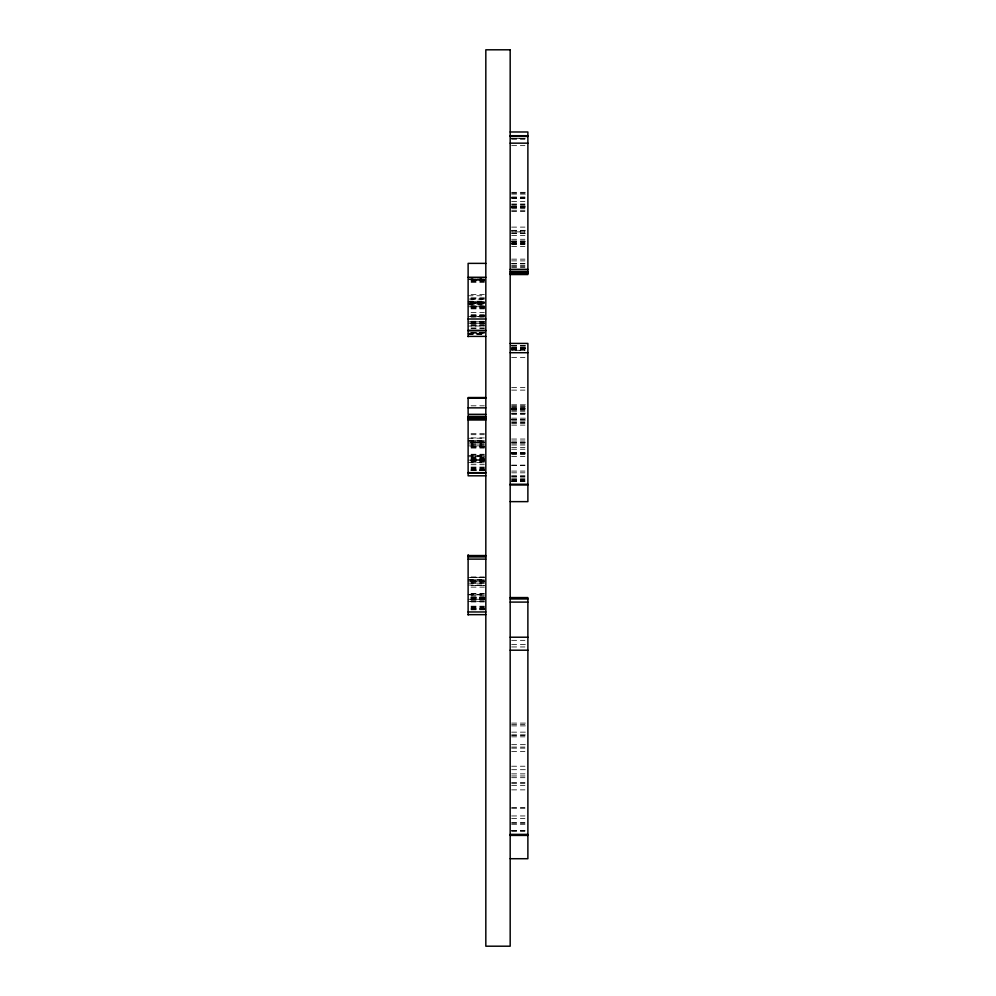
<?xml version="1.0" encoding="UTF-8"?>
<svg xmlns="http://www.w3.org/2000/svg" width="996" height="996" viewBox="0 0 996 996"><rect width="100%" height="100%" fill="white"/><g stroke="black" fill="none" stroke-linecap="round" stroke-linejoin="round"><path stroke-width="0.75" stroke-dasharray="4.98 3.74" d="M511.645 138.693L524.929 138.693M511.645 139.191L524.929 139.191M511.645 145.64L524.929 145.64M511.645 192.34L527.88 192.34M511.645 193.149L524.929 193.149M511.645 194.083L527.88 194.083M511.645 197.096L524.929 197.059M511.645 197.308L524.929 197.308M511.645 198.055L524.929 198.055M511.645 198.304L524.929 198.304M511.645 201.528L524.929 201.528M511.645 204.018L524.929 204.018M511.645 204.753L524.929 204.753M511.645 205.998L524.929 205.998M511.645 206.247L527.88 206.247M511.645 206.745L524.929 206.745M511.645 207.243L524.929 207.243M511.645 207.554L524.929 207.554M511.645 207.741L524.929 207.741M511.645 208.762L524.929 208.762M511.645 210.716L524.929 210.716M511.645 211.463L524.929 211.463M511.645 227.113L524.929 227.113M511.645 230.337L527.88 230.337M511.645 230.586L524.929 230.586M511.645 233.076L524.929 233.076M511.645 233.325L527.88 233.325M511.645 235.554L524.929 235.554M511.645 239.277L524.929 239.277M511.645 241.02L524.929 241.02M511.645 241.269L524.929 241.269M511.645 241.767L527.88 241.767M511.645 242.514L524.929 242.514M511.645 243.261L524.929 243.261M511.645 243.51L524.929 243.51M511.645 244.008L524.929 244.008M511.645 244.257L524.929 244.257M511.645 246.485L524.929 246.485M511.645 259.147L524.929 259.147M511.645 260.89L524.929 260.89M511.645 263.38L524.929 263.38M511.645 263.865L524.929 263.865M511.645 265.359L524.929 265.359M511.645 266.355L524.929 266.355M511.645 267.476L524.929 267.476M471.071 278.942L484.355 278.942M468.12 278.967L484.355 278.967M468.12 279.328L484.355 279.241M471.071 279.415L484.355 279.415M471.071 279.664L484.355 279.664M471.071 279.963L484.355 279.963M471.071 280.86L484.355 281.009M471.071 281.544L484.355 281.544M471.071 282.54L484.355 282.54M471.071 294.567L484.355 294.567M468.12 295.762L484.355 295.762M471.071 297.792L484.355 297.792M471.071 298.788L484.355 298.788M468.12 301.215L484.355 301.215M471.071 301.539L484.355 301.539M468.12 301.913L484.355 301.913M468.12 302.909L484.355 302.909M471.071 303.12L484.355 303.108M468.12 303.307L484.355 303.307M471.071 303.606L484.355 303.606M468.12 304.701L484.355 304.801L468.12 304.901M471.071 305.884L484.355 305.884M471.071 306.681L484.355 306.681L468.12 306.78M471.071 306.98L484.355 306.98M471.071 307.179L484.355 307.179M471.071 307.789L484.355 307.789M471.071 308.573L484.355 308.573M471.071 308.872L484.355 308.872M471.071 312.383L484.355 312.383M471.071 314.935L484.355 314.935M471.071 315.134L484.355 315.134M471.071 315.732L484.355 315.732M471.071 315.919L484.355 315.919M471.071 316.417L484.355 316.417M468.12 316.516L484.355 316.703L471.071 316.728M471.071 317.064L484.355 317.014M471.071 321.285L484.355 321.285M471.071 321.683L484.355 321.584M468.12 321.882L484.355 321.733M471.071 322.679L484.355 322.679M471.071 322.878L484.355 322.878M468.12 323.277L484.355 323.277M471.071 323.376L484.355 323.376M471.071 323.675L484.355 323.675M471.071 324.323L484.355 324.323M471.071 325.568L484.355 325.568M471.071 325.953L484.355 325.953L468.12 326.053M471.071 327.945L484.355 327.945M471.071 328.643L484.355 328.643M471.071 332.415L484.355 332.415M471.071 332.564L484.355 332.639M471.071 332.813L484.355 332.863M471.071 333.013L484.355 333.112M468.12 333.212L484.355 333.212M468.12 333.411L484.355 333.411M468.12 333.71L484.355 333.71M468.12 333.809L484.355 333.809M468.12 334.108L484.355 334.108M468.12 334.307L484.355 334.208M511.645 345.525L524.929 345.525M511.645 345.649L527.88 345.649M511.645 346.147L527.88 346.147M511.645 347.641L527.88 347.641M511.645 347.89L527.88 347.89M511.645 348.202L524.929 348.202M511.645 348.388L527.88 348.388M511.645 348.575L527.88 348.637M511.645 349.135L524.929 349.135M511.645 349.322L524.929 349.322M511.645 349.633L524.929 349.633M511.645 357.576L524.929 357.576M511.645 387.631L524.929 387.631M511.645 390.121L524.929 390.121M511.645 404.774L527.88 404.774M471.071 405.808L484.355 405.808M511.645 405.82L524.929 405.82M511.645 406.754L527.88 406.754M511.645 407.563L524.929 407.563M511.645 408.372L524.929 408.372M511.645 408.497L527.88 408.497M511.645 408.995L524.929 408.995M511.645 409.244L524.929 409.244M511.645 409.493L524.929 409.493M511.645 410.228L524.929 410.228M511.645 411.224L524.929 411.224M511.645 413.216L527.88 413.216M511.645 413.465L524.929 413.465M511.645 414.585L524.929 414.585M511.645 418.183L527.88 418.183M511.645 419.49L524.929 419.49M511.645 419.677L524.929 419.677M511.645 420.163L527.88 420.163M511.645 421.906L524.929 421.906M511.645 422.653L524.929 422.653M511.645 423.4L524.929 423.4M511.645 425.13L524.929 425.13M471.071 433.696L484.355 433.696M471.071 434.692L484.355 434.692M471.071 437.916L484.355 437.916M468.12 438.265L484.355 438.165M511.645 439.049L524.929 439.049M468.12 440.357L484.355 440.357M471.071 440.68L484.355 440.68M468.12 441.041L484.355 441.041M511.645 441.029L524.929 441.029M471.071 441.738L484.355 441.664M468.12 442.037L484.355 441.987M471.071 442.249L484.355 442.236L471.071 442.436M511.645 442.274L527.88 442.274M471.071 442.635L484.355 442.635M511.645 442.523L524.929 442.523M471.071 442.734L484.355 442.734M471.071 443.133L484.355 443.133M511.645 443.768L524.929 443.768M468.12 443.93L484.355 444.029M471.071 444.477L484.355 444.477M511.645 445.013L524.929 445.013M471.071 445.324L484.355 445.324M468.12 445.909L484.355 445.822M471.071 446.345L484.355 446.345M471.071 446.507L484.355 446.432M471.071 446.918L484.355 446.918M511.645 447.615L524.929 447.49M471.071 447.702L484.355 447.702M471.071 448.001L484.355 448.001M511.645 449.233L524.929 449.233M511.645 452.458L524.929 452.458M511.645 452.707L524.929 452.707M511.645 452.956L524.929 452.956M511.645 453.205L524.929 453.205M511.645 453.703L527.88 453.703M471.071 454.263L484.355 454.263M511.645 454.45L524.929 454.45M471.071 454.96L484.355 455.06M468.12 455.558L484.355 455.658M511.645 456.429L524.929 456.429M468.12 456.741L484.355 456.641M471.071 457.687L484.355 457.637M471.071 458.135L484.355 458.135M471.071 458.334L484.355 458.334M471.071 459.131L484.355 459.131M471.071 459.53L484.355 459.505M484.355 459.729L471.071 459.828L484.355 459.928M468.12 460.127L484.355 460.127M471.071 460.426L484.355 460.426M471.071 460.725L484.355 460.725M471.071 460.862L484.355 460.862M471.071 461.111L484.355 461.111M471.071 461.21L484.355 461.21M468.12 462.405L484.355 462.505M471.071 462.804L484.355 462.804M471.071 464.696L484.355 464.696M511.645 465.12L524.929 465.12M511.645 465.618L524.929 465.618M471.071 467.074L484.355 467.074M471.071 467.771L484.355 467.771M471.071 468.767L484.355 468.767M471.071 468.967L484.355 468.967M471.071 469.564L484.355 469.465M471.071 469.863L484.355 469.963M471.071 470.162L484.355 470.162M471.071 470.461L484.355 470.461M471.071 470.56L484.355 470.56M511.645 471.083L524.929 471.083M511.645 472.826L524.929 472.826M511.645 475.802L524.929 475.802M511.645 476.3L524.929 476.3M511.645 477.047L524.929 477.047M511.645 478.79L524.929 478.79M511.645 479.773L524.929 479.773M511.645 480.022L524.929 480.022M511.645 480.744L524.929 480.744M511.645 481.392L524.929 481.392M511.645 481.641L524.929 481.516M471.071 577.045L484.355 577.045M471.071 577.294L484.355 577.294L468.12 577.394M468.12 579.485L484.355 579.485M471.071 579.809L484.355 579.809M468.12 580.182L484.355 580.182M471.071 580.805L484.355 580.805M471.071 580.867L484.355 580.867M468.12 581.166L484.355 581.166M471.071 581.465L484.355 581.465M471.071 581.564L484.355 581.564M471.071 581.863L484.355 581.863M471.071 582.262L484.355 582.262M468.12 583.158L484.355 583.158M471.071 583.606L484.355 583.606M468.12 585.05L484.355 585.05M471.071 587.13L484.355 587.13M471.071 593.392L484.355 593.392M471.071 594.089L484.355 594.089M468.12 594.687L484.355 594.687M468.12 594.786L484.355 594.786M471.071 595.284L484.355 595.284M471.071 596.766L484.355 596.803M471.071 597.463L484.355 597.264M471.071 597.55L484.355 597.55M471.071 597.737L484.355 597.737M471.071 597.961L484.355 597.961M471.071 598.26L484.355 598.26M471.071 598.658L484.355 598.633M471.071 598.957L484.355 599.057M468.12 599.256L484.355 599.256M471.071 599.555L484.355 599.555M471.071 599.853L484.355 599.853M471.071 600.152L484.355 600.003M468.12 601.534L484.355 601.534M471.071 601.634L484.355 601.634M471.071 601.933L484.355 601.933M471.071 606.203L484.355 606.203M471.071 606.9L484.355 606.9M471.071 607.896L484.355 607.896M471.071 608.095L484.355 608.095M471.071 608.593L484.355 608.593M471.071 608.992L484.355 608.992M471.071 609.589L484.355 609.589M471.071 609.789L484.355 609.789M511.645 640.341L524.929 640.341M511.645 644.512L527.88 644.512M511.645 646.952L524.929 646.952M511.645 723.096L527.88 723.096M511.645 724.578L524.929 724.578M511.645 725.885L527.88 725.885M511.645 732.147L527.88 732.147M511.645 734.923L527.88 734.923M511.645 735.272L524.929 735.272M511.645 736.841L524.929 736.841M511.645 744.659L527.88 744.659M511.645 747.087L524.929 747.087M511.645 748.133L524.929 748.133M511.645 751.619L524.929 751.619M511.645 766.223L524.929 766.223M511.645 769.696L527.88 769.696M511.645 773.867L524.929 773.867M511.645 775.959L524.929 775.959M511.645 777.689L524.929 777.689M511.645 782.906L524.929 782.906M511.645 783.08L524.929 783.043M511.645 785.346L524.929 785.346M511.645 789.865L524.929 789.865M511.645 807.594L524.929 807.594M511.645 808.291L524.929 808.291M511.645 815.948L524.929 815.948M511.645 818.376L524.929 818.376M511.645 822.547L524.929 822.547M511.645 823.244L524.929 823.244M511.645 824.29L524.929 824.29M511.645 830.378L524.929 830.378M511.645 830.552L524.929 830.552M511.645 831.423L524.929 831.423M524.929 138.444L511.645 138.444L524.929 138.569M524.929 231.831L511.645 231.831L524.929 231.956M484.355 280.611L471.071 280.611L484.355 280.66M484.355 299.037L468.12 299.037L484.355 299.136M484.355 302.535L471.071 302.535L484.355 302.61M524.929 350.243L511.645 350.243L524.929 350.368M484.355 456.143L471.071 456.143L484.355 456.193M484.355 585.573L471.071 585.573L484.355 585.648"/><path stroke-width="1.49" d="M510.176 131.982L527.88 131.982L527.88 274.547L510.176 274.547M510.176 135.705L527.88 135.705M510.176 136.452L527.88 136.452M510.176 143.163L527.88 143.163M485.824 263.367L468.12 263.367L468.12 336.685M510.176 269.331L527.88 269.331M510.176 271.323L527.88 271.323M510.176 272.817L527.88 272.817M510.176 273.564L527.88 273.564M468.12 277.274L485.824 277.274M468.12 319.006L485.824 319.006M468.12 330.336L485.824 330.336M468.12 330.734L485.824 330.734M468.12 336.387L485.824 336.387M510.176 343.421L527.88 343.421L527.88 501.635L510.176 501.635M510.176 352.709L527.88 352.709M485.824 397.529L468.12 397.529L468.12 414.324L485.824 414.324M468.12 398.188L485.824 398.188M468.12 407.862L485.824 407.862M468.12 416.403L485.824 416.403M468.12 417.698L485.824 417.698M468.12 418.793L485.824 418.793M468.12 419.988L485.824 419.988M468.12 472.639L485.824 472.639M468.12 472.839L485.824 472.839M485.824 475.814L468.12 475.814L468.12 415.618M510.176 484.255L527.88 484.255M510.176 484.99L527.88 484.99M468.12 555.544L485.824 555.544M468.12 556.901L485.824 556.901M468.12 559.117L485.824 559.117M510.176 597.575L527.88 597.575L527.88 858.714L510.176 858.714M510.176 598.957L527.88 598.957M510.176 602.094L527.88 602.094M468.12 611.967L485.824 611.967M468.12 614.657L485.824 614.657M510.176 637.216L527.88 637.216M510.176 650.201L527.88 650.201M510.176 834.374L527.88 834.374M510.176 835.42L527.88 835.42M468.12 554.747L468.12 614.955M510.176 49.8L485.824 49.8L485.824 946.2L510.176 946.2L510.176 49.8"/></g></svg>
